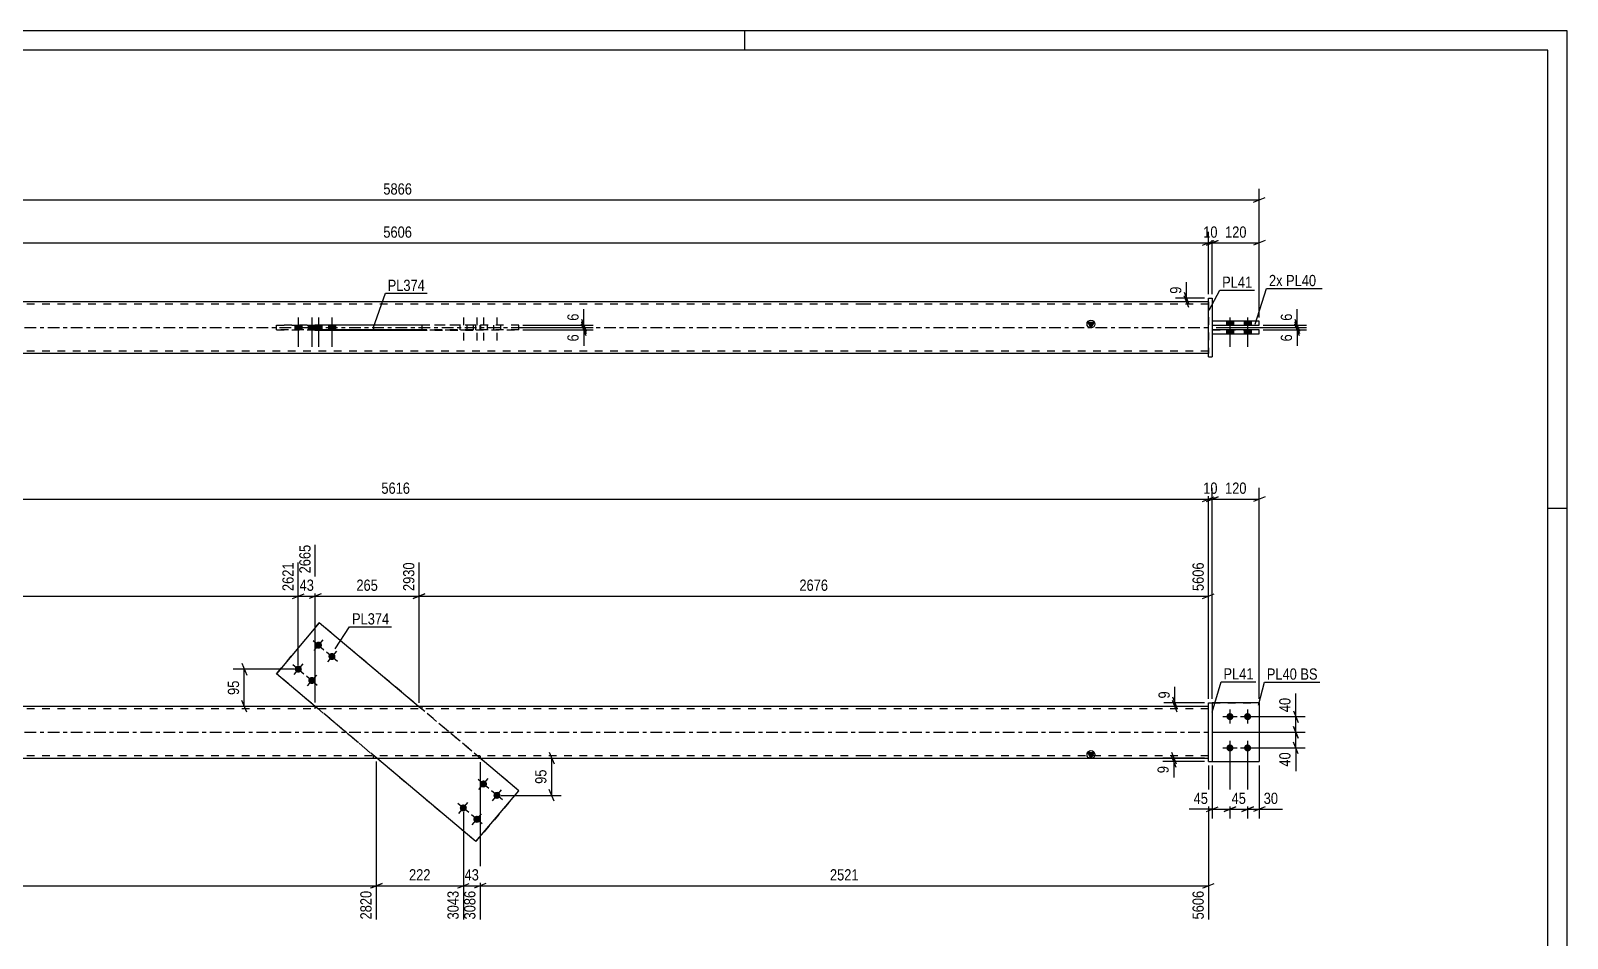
# Model space of a CAD drawing. Header units: millimetres. Extents: x 0 to 594, y 0 to 420.
# Drawn here: x 201.6 to 594, y 188.3 to 420 of the extents above; entities that cross this region are included whole.
import ezdxf

# ---------------------------------------------------------------- set-up
doc = ezdxf.new("R2010")
doc.units = ezdxf.units.MM
doc.linetypes.add('DXK_LINE_DOT2', pattern=[3.9198, 1.9599, -1.9599])
doc.linetypes.add('DXK_LINE_DOT3', pattern=[5.9187, 2.979, -0.9799, 0.9799, -0.9799])
doc.styles.add('Arial Narrow', font='ARIALN.TTF', dxfattribs={"height": 0.2})

# ---------------------------------------------------------------- blocks, each defined once
blk = doc.blocks.new('Unknown-582685820-1127')
at = {"color": 5, "linetype": 'Continuous'}
for p, q in [((594, 420), (0, 420)), ((384, 415), (384, 420)), ((594, 0), (594, 420)), ((589, 415), (5, 415)), ((589, 5), (589, 415)), ((594, 298), (589, 298))]:
    blk.add_line(p, q, dxfattribs=at)
blk = doc.blocks.new('Part-582685820-1683 - 1672')
at = {"linetype": 'Continuous'}
blk.add_hatch(color=2, dxfattribs=at).paths.add_polyline_path([(472.36, 234.32), (471.56, 235.72), (473.16, 235.72)])
at = {"color": 2, "linetype": 'Continuous'}
for p, q in [((414.26, 247.52), (176.37, 247.52)), ((502.36, 247.52), (414.36, 247.52)), ((472.36, 234.32), (471.56, 235.72)), ((471.56, 235.72), (473.16, 235.72)), ((473.16, 235.72), (472.36, 234.32)), ((176.37, 234.32), (414.26, 234.32)), ((414.36, 234.32), (502.36, 234.32))]:
    blk.add_line(p, q, dxfattribs=at)
at = {"color": 7, "linetype": 'DXK_LINE_DOT2'}
for p, q in [((274.16, 247.52), (274.16, 246.92)), ((301.49, 247.52), (301.49, 246.92)), ((502.36, 234.32), (502.36, 247.52)), ((414.26, 246.92), (176.37, 246.92)), ((502.36, 246.92), (414.36, 246.92)), ((414.26, 234.92), (176.37, 234.92)), ((289.14, 234.32), (289.14, 234.92)), ((316.47, 234.32), (316.47, 234.92)), ((502.36, 234.92), (414.36, 234.92))]:
    blk.add_line(p, q, dxfattribs=at)
at = {"color": 7, "linetype": 'DXK_LINE_DOT3'}
for p, q in [((176.37, 240.92), (414.26, 240.92)), ((414.36, 240.92), (502.36, 240.92))]:
    blk.add_line(p, q, dxfattribs=at)
at = {"color": 2, "linetype": 'Continuous'}
blk.add_circle((472.36, 235.22), 1, dxfattribs=at)
blk = doc.blocks.new('Part-582685820-1688 - 1672')
at = {"color": 2, "linetype": 'Continuous'}
for p, q in [((515.36, 248.42), (503.36, 248.42)), ((515.36, 248.42), (515.36, 248.42)), ((515.36, 248.42), (515.36, 233.42)), ((503.36, 233.42), (515.36, 233.42))]:
    blk.add_line(p, q, dxfattribs=at)
at = {"color": 7, "linetype": 'DXK_LINE_DOT2'}
for p, q in [((503.36, 248.42), (515.36, 248.42)), ((503.36, 248.42), (503.36, 248.42)), ((503.36, 248.42), (503.36, 233.42)), ((503.36, 233.42), (515.36, 233.42))]:
    blk.add_line(p, q, dxfattribs=at)
blk = doc.blocks.new('Part-582685820-1693 - 1672')
at = {"color": 7, "linetype": 'DXK_LINE_DOT2'}
for p, q in [((503.36, 248.42), (515.36, 248.42)), ((515.36, 248.42), (503.36, 248.42)), ((503.36, 248.42), (503.36, 248.42)), ((503.36, 248.42), (503.36, 233.42)), ((515.36, 248.42), (515.36, 248.42)), ((515.36, 248.42), (515.36, 233.42)), ((503.36, 233.42), (515.36, 233.42)), ((503.36, 233.42), (515.36, 233.42))]:
    blk.add_line(p, q, dxfattribs=at)
blk = doc.blocks.new('Part-582685820-1698 - 1672')
at = {"color": 2, "linetype": 'Continuous'}
for p, q in [((502.36, 248.42), (503.36, 248.42)), ((502.36, 233.42), (502.36, 248.42)), ((503.36, 248.42), (503.36, 233.42)), ((502.36, 233.42), (502.36, 233.42)), ((502.36, 233.42), (503.36, 233.42))]:
    blk.add_line(p, q, dxfattribs=at)
at = {"color": 7, "linetype": 'DXK_LINE_DOT2'}
for p, q in [((502.36, 248.42), (503.36, 248.42)), ((502.36, 233.42), (503.36, 233.42))]:
    blk.add_line(p, q, dxfattribs=at)
blk = doc.blocks.new('Part-582685820-1718 - 1672')
at = {"color": 2, "linetype": 'Continuous'}
for p, q in [((275.31, 268.84), (264.37, 255.83)), ((275.31, 268.84), (275.31, 268.84)), ((300.67, 247.52), (275.31, 268.84)), ((274.26, 247.52), (264.37, 255.83)), ((264.37, 255.83), (264.37, 255.83)), ((315.32, 212.99), (289.96, 234.32)), ((326.26, 226), (316.37, 234.32)), ((315.32, 212.99), (326.26, 226)), ((326.26, 226), (326.26, 226)), ((315.32, 212.99), (315.32, 212.99))]:
    blk.add_line(p, q, dxfattribs=at)
at = {"color": 7, "linetype": 'DXK_LINE_DOT2'}
for p, q in [((264.37, 255.83), (275.31, 268.84)), ((326.26, 226), (275.31, 268.84)), ((315.32, 212.99), (264.37, 255.83)), ((289.96, 234.32), (274.26, 247.52)), ((316.37, 234.32), (300.67, 247.52)), ((326.26, 226), (315.32, 212.99))]:
    blk.add_line(p, q, dxfattribs=at)
blk = doc.blocks.new('Bolt-582685820-1719 - 1672')
at = {"linetype": 'Continuous'}
for points in [[(507.86, 245.82), (508.04, 245.8), (508.22, 245.74), (508.39, 245.65), (508.53, 245.52), (508.64, 245.37), (508.71, 245.2), (508.75, 245.01), (508.75, 244.82), (508.71, 244.64), (508.64, 244.47), (508.53, 244.32), (508.39, 244.19), (508.22, 244.1), (508.04, 244.04), (507.86, 244.02), (507.67, 244.04), (507.49, 244.1), (507.33, 244.19), (507.19, 244.32), (507.08, 244.47), (507, 244.64), (506.96, 244.82), (506.96, 245.01), (507, 245.2), (507.08, 245.37), (507.19, 245.52), (507.33, 245.65), (507.49, 245.74), (507.67, 245.8)], [(512.36, 245.82), (512.54, 245.8), (512.72, 245.74), (512.89, 245.65), (513.03, 245.52), (513.14, 245.37), (513.21, 245.2), (513.25, 245.01), (513.25, 244.82), (513.21, 244.64), (513.14, 244.47), (513.03, 244.32), (512.89, 244.19), (512.72, 244.1), (512.54, 244.04), (512.36, 244.02), (512.17, 244.04), (511.99, 244.1), (511.83, 244.19), (511.69, 244.32), (511.58, 244.47), (511.5, 244.64), (511.46, 244.82), (511.46, 245.01), (511.5, 245.2), (511.58, 245.37), (511.69, 245.52), (511.83, 245.65), (511.99, 245.74), (512.17, 245.8)], [(507.86, 237.82), (508.04, 237.8), (508.22, 237.74), (508.39, 237.65), (508.53, 237.52), (508.64, 237.37), (508.71, 237.2), (508.75, 237.01), (508.75, 236.82), (508.71, 236.64), (508.64, 236.47), (508.53, 236.32), (508.39, 236.19), (508.22, 236.1), (508.04, 236.04), (507.86, 236.02), (507.67, 236.04), (507.49, 236.1), (507.33, 236.19), (507.19, 236.32), (507.08, 236.47), (507, 236.64), (506.96, 236.82), (506.96, 237.01), (507, 237.2), (507.08, 237.37), (507.19, 237.52), (507.33, 237.65), (507.49, 237.74), (507.67, 237.8)], [(512.36, 237.82), (512.54, 237.8), (512.72, 237.74), (512.89, 237.65), (513.03, 237.52), (513.14, 237.37), (513.21, 237.2), (513.25, 237.01), (513.25, 236.82), (513.21, 236.64), (513.14, 236.47), (513.03, 236.32), (512.89, 236.19), (512.72, 236.1), (512.54, 236.04), (512.36, 236.02), (512.17, 236.04), (511.99, 236.1), (511.83, 236.19), (511.69, 236.32), (511.58, 236.47), (511.5, 236.64), (511.46, 236.82), (511.46, 237.01), (511.5, 237.2), (511.58, 237.37), (511.69, 237.52), (511.83, 237.65), (511.99, 237.74), (512.17, 237.8)]]:
    blk.add_hatch(color=1, dxfattribs=at).paths.add_polyline_path(points)
at = {"color": 1, "linetype": 'Continuous'}
for p, q in [((506.06, 244.92), (509.66, 244.92)), ((507.86, 246.72), (507.86, 243.12)), ((510.56, 244.92), (514.16, 244.92)), ((512.36, 246.72), (512.36, 243.12)), ((506.06, 236.92), (509.66, 236.92)), ((507.86, 238.72), (507.86, 235.12)), ((510.56, 236.92), (514.16, 236.92)), ((512.36, 238.72), (512.36, 235.12))]:
    blk.add_line(p, q, dxfattribs=at)
blk = doc.blocks.new('Bolt-582685820-1721 - 1672')
at = {"linetype": 'Continuous'}
for points in [[(275.67, 263.83), (275.8, 263.7), (275.9, 263.54), (275.97, 263.36), (275.99, 263.18), (275.98, 262.99), (275.93, 262.81), (275.84, 262.64), (275.72, 262.5), (275.57, 262.38), (275.4, 262.3), (275.22, 262.25), (275.03, 262.25), (274.85, 262.28), (274.67, 262.35), (274.52, 262.46), (274.38, 262.59), (274.29, 262.75), (274.22, 262.93), (274.2, 263.12), (274.21, 263.3), (274.26, 263.48), (274.35, 263.65), (274.47, 263.79), (274.62, 263.91), (274.79, 263.99), (274.97, 264.04), (275.16, 264.04), (275.34, 264.01), (275.52, 263.94)], [(279.12, 260.94), (279.25, 260.8), (279.35, 260.64), (279.41, 260.47), (279.44, 260.28), (279.42, 260.09), (279.37, 259.91), (279.28, 259.75), (279.16, 259.6), (279.01, 259.49), (278.85, 259.4), (278.66, 259.36), (278.47, 259.35), (278.29, 259.38), (278.12, 259.46), (277.96, 259.56), (277.83, 259.7), (277.73, 259.86), (277.67, 260.03), (277.64, 260.22), (277.65, 260.41), (277.7, 260.59), (277.79, 260.75), (277.91, 260.9), (278.06, 261.01), (278.23, 261.1), (278.41, 261.14), (278.6, 261.15), (278.79, 261.11), (278.96, 261.04)], [(270.52, 257.71), (270.66, 257.58), (270.76, 257.42), (270.82, 257.24), (270.85, 257.05), (270.83, 256.87), (270.78, 256.69), (270.69, 256.52), (270.57, 256.38), (270.42, 256.26), (270.25, 256.18), (270.07, 256.13), (269.88, 256.13), (269.7, 256.16), (269.52, 256.23), (269.37, 256.33), (269.24, 256.47), (269.14, 256.63), (269.07, 256.81), (269.05, 256.99), (269.06, 257.18), (269.11, 257.36), (269.2, 257.53), (269.32, 257.67), (269.47, 257.79), (269.64, 257.87), (269.82, 257.91), (270.01, 257.92), (270.19, 257.89), (270.37, 257.82)], [(273.97, 254.82), (274.1, 254.68), (274.2, 254.52), (274.26, 254.34), (274.29, 254.16), (274.28, 253.97), (274.22, 253.79), (274.14, 253.62), (274.01, 253.48), (273.87, 253.36), (273.7, 253.28), (273.51, 253.24), (273.33, 253.23), (273.14, 253.26), (272.97, 253.33), (272.81, 253.44), (272.68, 253.57), (272.58, 253.73), (272.52, 253.91), (272.49, 254.1), (272.5, 254.28), (272.56, 254.46), (272.64, 254.63), (272.77, 254.77), (272.91, 254.89), (273.08, 254.97), (273.27, 255.02), (273.45, 255.02), (273.64, 254.99), (273.81, 254.92)]]:
    blk.add_hatch(color=1, dxfattribs=at).paths.add_polyline_path(points)
at = {"color": 1, "linetype": 'Continuous'}
for p, q in [((273.72, 264.3), (276.47, 261.99)), ((276.25, 264.52), (273.94, 261.77)), ((277.16, 261.41), (279.92, 259.09)), ((279.7, 261.63), (277.38, 258.87)), ((268.57, 258.18), (271.32, 255.86)), ((271.1, 258.4), (268.79, 255.65)), ((272.01, 255.29), (274.77, 252.97)), ((274.55, 255.5), (272.23, 252.75))]:
    blk.add_line(p, q, dxfattribs=at)
blk = doc.blocks.new('Bolt-582685820-1722 - 1672')
at = {"linetype": 'Continuous'}
for points in [[(316.66, 227.02), (316.53, 227.15), (316.43, 227.31), (316.36, 227.49), (316.34, 227.68), (316.35, 227.87), (316.4, 228.05), (316.49, 228.21), (316.61, 228.36), (316.76, 228.47), (316.93, 228.55), (317.11, 228.6), (317.3, 228.61), (317.49, 228.57), (317.66, 228.5), (317.82, 228.4), (317.95, 228.26), (318.05, 228.1), (318.11, 227.92), (318.14, 227.74), (318.12, 227.55), (318.07, 227.37), (317.98, 227.2), (317.86, 227.06), (317.71, 226.94), (317.54, 226.86), (317.36, 226.82), (317.17, 226.81), (316.99, 226.84), (316.81, 226.91)], [(320.1, 224.12), (319.97, 224.26), (319.87, 224.42), (319.81, 224.59), (319.78, 224.78), (319.8, 224.97), (319.85, 225.15), (319.94, 225.32), (320.06, 225.46), (320.21, 225.58), (320.37, 225.66), (320.56, 225.7), (320.75, 225.71), (320.93, 225.68), (321.1, 225.61), (321.26, 225.5), (321.39, 225.37), (321.49, 225.21), (321.55, 225.03), (321.58, 224.84), (321.57, 224.65), (321.52, 224.47), (321.43, 224.31), (321.31, 224.16), (321.16, 224.05), (320.99, 223.97), (320.81, 223.92), (320.62, 223.91), (320.43, 223.95), (320.26, 224.02)], [(311.51, 220.9), (311.38, 221.03), (311.28, 221.19), (311.22, 221.37), (311.19, 221.55), (311.2, 221.74), (311.25, 221.92), (311.34, 222.09), (311.46, 222.23), (311.61, 222.35), (311.78, 222.43), (311.96, 222.48), (312.15, 222.48), (312.34, 222.45), (312.51, 222.38), (312.67, 222.27), (312.8, 222.14), (312.9, 221.98), (312.96, 221.8), (312.99, 221.62), (312.97, 221.43), (312.92, 221.25), (312.83, 221.08), (312.71, 220.94), (312.56, 220.82), (312.4, 220.74), (312.21, 220.69), (312.02, 220.69), (311.84, 220.72), (311.67, 220.79)], [(314.95, 218), (314.82, 218.14), (314.72, 218.3), (314.66, 218.47), (314.63, 218.66), (314.65, 218.85), (314.7, 219.03), (314.79, 219.19), (314.91, 219.34), (315.06, 219.45), (315.23, 219.53), (315.41, 219.58), (315.6, 219.59), (315.78, 219.55), (315.96, 219.48), (316.11, 219.38), (316.24, 219.24), (316.34, 219.08), (316.41, 218.91), (316.43, 218.72), (316.42, 218.53), (316.37, 218.35), (316.28, 218.18), (316.16, 218.04), (316.01, 217.93), (315.84, 217.84), (315.66, 217.8), (315.47, 217.79), (315.28, 217.82), (315.11, 217.89)]]:
    blk.add_hatch(color=1, dxfattribs=at).paths.add_polyline_path(points)
at = {"color": 1, "linetype": 'Continuous'}
for p, q in [((318.61, 226.55), (315.86, 228.87)), ((316.08, 226.33), (318.4, 229.09)), ((322.06, 223.65), (319.3, 225.97)), ((319.52, 223.43), (321.84, 226.19)), ((313.47, 220.43), (310.71, 222.74)), ((310.93, 220.21), (313.25, 222.96)), ((316.91, 217.53), (314.16, 219.85)), ((314.37, 217.31), (316.69, 220.07))]:
    blk.add_line(p, q, dxfattribs=at)
blk = doc.blocks.new('Bolt-582685820-1367 - 1364')
at = {"linetype": 'Continuous'}
for points in [[(508.76, 345.83), (506.96, 345.83), (506.96, 344.83), (508.76, 344.83)], [(508.76, 345.83), (506.96, 345.83), (506.96, 344.83), (508.76, 344.83)], [(513.26, 345.83), (511.46, 345.83), (511.46, 344.83), (513.26, 344.83)], [(513.26, 345.83), (511.46, 345.83), (511.46, 344.83), (513.26, 344.83)], [(508.76, 343.63), (506.96, 343.63), (506.96, 342.63), (508.76, 342.63)], [(508.76, 343.63), (506.96, 343.63), (506.96, 342.63), (508.76, 342.63)], [(513.26, 343.63), (511.46, 343.63), (511.46, 342.63), (513.26, 342.63)], [(513.26, 343.63), (511.46, 343.63), (511.46, 342.63), (513.26, 342.63)]]:
    blk.add_hatch(color=1, dxfattribs=at).paths.add_polyline_path(points)
at = {"color": 1, "linetype": 'Continuous'}
for p, q in [((506.96, 345.83), (506.96, 344.83)), ((506.96, 345.83), (506.96, 344.83)), ((507.86, 346.83), (507.86, 339.33)), ((507.86, 346.83), (507.86, 339.33)), ((508.76, 345.83), (508.76, 344.83)), ((508.76, 345.83), (508.76, 344.83)), ((511.46, 345.83), (511.46, 344.83)), ((511.46, 345.83), (511.46, 344.83)), ((512.36, 346.83), (512.36, 339.33)), ((512.36, 346.83), (512.36, 339.33)), ((513.26, 345.83), (513.26, 344.83)), ((513.26, 345.83), (513.26, 344.83)), ((506.96, 343.63), (506.96, 342.63)), ((506.96, 343.63), (506.96, 342.63)), ((508.76, 343.63), (508.76, 342.63)), ((508.76, 343.63), (508.76, 342.63)), ((511.46, 343.63), (511.46, 342.63)), ((511.46, 343.63), (511.46, 342.63)), ((513.26, 343.63), (513.26, 342.63)), ((513.26, 343.63), (513.26, 342.63))]:
    blk.add_line(p, q, dxfattribs=at)
blk = doc.blocks.new('Part-582685820-1402 - 1364')
at = {"linetype": 'Continuous'}
blk.add_hatch(color=2, dxfattribs=at).paths.add_polyline_path([(472.36, 344.23), (471.56, 345.63), (473.16, 345.63)])
at = {"color": 2, "linetype": 'Continuous'}
for p, q in [((414.26, 350.83), (176.37, 350.83)), ((502.36, 350.83), (414.36, 350.83)), ((472.36, 344.23), (471.56, 345.63)), ((471.56, 345.63), (473.16, 345.63)), ((473.16, 345.63), (472.36, 344.23)), ((274.16, 344.83), (274.16, 344.93)), ((274.16, 344.93), (274.16, 344.93)), ((274.16, 344.93), (301.49, 344.93)), ((274.16, 343.63), (274.16, 343.53)), ((274.16, 343.53), (301.49, 343.53)), ((289.14, 344.93), (289.14, 344.83)), ((289.14, 343.53), (289.14, 343.63)), ((301.49, 344.93), (301.49, 343.53)), ((414.26, 337.63), (176.37, 337.63)), ((502.36, 337.63), (414.36, 337.63))]:
    blk.add_line(p, q, dxfattribs=at)
at = {"color": 7, "linetype": 'DXK_LINE_DOT2'}
for p, q in [((414.26, 350.23), (176.37, 350.23)), ((502.36, 350.23), (414.36, 350.23)), ((502.36, 350.83), (502.36, 337.63)), ((274.16, 343.63), (274.16, 344.93)), ((274.16, 344.93), (301.49, 344.93)), ((274.16, 343.53), (301.49, 343.53)), ((289.14, 344.93), (316.47, 344.93)), ((289.14, 344.93), (289.14, 343.63)), ((289.14, 344.93), (316.47, 344.93)), ((289.14, 343.53), (289.14, 343.53)), ((289.14, 343.53), (289.14, 343.53)), ((289.14, 343.53), (316.47, 343.53)), ((289.14, 343.53), (316.47, 343.53)), ((316.47, 344.93), (316.47, 343.53)), ((414.26, 338.23), (176.37, 338.23)), ((502.36, 338.23), (414.36, 338.23))]:
    blk.add_line(p, q, dxfattribs=at)
at = {"color": 7, "linetype": 'DXK_LINE_DOT3'}
for p, q in [((176.37, 344.23), (414.26, 344.23)), ((414.36, 344.23), (502.36, 344.23))]:
    blk.add_line(p, q, dxfattribs=at)
at = {"color": 2, "linetype": 'Continuous'}
blk.add_circle((472.36, 345.13), 1, dxfattribs=at)
blk = doc.blocks.new('Bolt-582685820-1370 - 1364')
at = {"color": 1, "linetype": 'DXK_LINE_DOT2'}
for p, q in [((312.09, 346.83), (312.09, 339.33)), ((315.53, 346.83), (315.53, 339.33)), ((317.24, 346.83), (317.24, 339.33)), ((320.68, 346.83), (320.68, 339.33)), ((311.19, 344.83), (311.19, 343.63)), ((312.99, 344.83), (312.99, 343.63)), ((314.63, 344.83), (314.63, 343.63)), ((316.34, 344.83), (316.34, 343.63)), ((316.43, 344.83), (316.43, 343.63)), ((318.14, 344.83), (318.14, 343.63)), ((319.78, 344.83), (319.78, 343.63)), ((321.58, 344.83), (321.58, 343.63))]:
    blk.add_line(p, q, dxfattribs=at)
blk = doc.blocks.new('Bolt-582685820-1371 - 1364')
at = {"linetype": 'Continuous'}
for points in [[(270.85, 344.83), (269.05, 344.83), (269.05, 343.63), (270.85, 343.63)], [(274.29, 344.83), (272.49, 344.83), (272.49, 343.63), (274.29, 343.63)], [(275.99, 344.83), (274.19, 344.83), (274.19, 343.63), (275.99, 343.63)], [(279.44, 344.83), (277.64, 344.83), (277.64, 343.63), (279.44, 343.63)]]:
    blk.add_hatch(color=1, dxfattribs=at).paths.add_polyline_path(points)
at = {"color": 1, "linetype": 'Continuous'}
for p, q in [((269.95, 346.83), (269.95, 339.33)), ((273.39, 346.83), (273.39, 339.33)), ((275.09, 346.83), (275.09, 339.33)), ((278.54, 346.83), (278.54, 339.33)), ((269.05, 344.83), (269.05, 343.63)), ((270.85, 344.83), (270.85, 343.63)), ((272.49, 344.83), (272.49, 343.63)), ((274.19, 344.83), (274.19, 343.63)), ((274.29, 344.83), (274.29, 343.63)), ((275.99, 344.83), (275.99, 343.63)), ((277.64, 344.83), (277.64, 343.63)), ((279.44, 344.83), (279.44, 343.63))]:
    blk.add_line(p, q, dxfattribs=at)
blk = doc.blocks.new('Part-582685820-1417 - 1364')
at = {"color": 2, "linetype": 'Continuous'}
for p, q in [((515.36, 343.63), (503.36, 343.63)), ((503.36, 343.63), (503.36, 342.63)), ((503.36, 342.63), (515.36, 342.63)), ((515.36, 342.63), (515.36, 343.63))]:
    blk.add_line(p, q, dxfattribs=at)
at = {"color": 7, "linetype": 'DXK_LINE_DOT2'}
for p, q in [((503.36, 343.63), (515.36, 343.63)), ((503.36, 342.63), (515.36, 342.63))]:
    blk.add_line(p, q, dxfattribs=at)
blk = doc.blocks.new('Part-582685820-1422 - 1364')
at = {"color": 2, "linetype": 'Continuous'}
for p, q in [((515.36, 345.83), (503.36, 345.83)), ((503.36, 345.83), (503.36, 344.83)), ((515.36, 344.83), (515.36, 345.83)), ((503.36, 344.83), (515.36, 344.83))]:
    blk.add_line(p, q, dxfattribs=at)
at = {"color": 7, "linetype": 'DXK_LINE_DOT2'}
for p, q in [((515.36, 345.83), (503.36, 345.83)), ((503.36, 344.83), (515.36, 344.83))]:
    blk.add_line(p, q, dxfattribs=at)
blk = doc.blocks.new('Part-582685820-1437 - 1364')
at = {"color": 2, "linetype": 'Continuous'}
for p, q in [((502.36, 351.73), (502.36, 351.73)), ((502.36, 336.73), (502.36, 351.73)), ((502.36, 351.73), (503.36, 351.73)), ((503.36, 351.73), (503.36, 351.73)), ((503.36, 351.73), (503.36, 336.73)), ((502.36, 336.73), (503.36, 336.73)), ((502.36, 336.73), (502.36, 336.73)), ((503.36, 336.73), (503.36, 336.73))]:
    blk.add_line(p, q, dxfattribs=at)
at = {"color": 7, "linetype": 'DXK_LINE_DOT2'}
for p, q in [((502.36, 351.73), (503.36, 351.73)), ((502.36, 336.73), (503.36, 336.73)), ((503.36, 336.73), (503.36, 336.73))]:
    blk.add_line(p, q, dxfattribs=at)
blk = doc.blocks.new('Part-582685820-1467 - 1364')
at = {"color": 2, "linetype": 'Continuous'}
for p, q in [((264.37, 343.63), (264.37, 344.83)), ((275.31, 343.63), (275.31, 344.83)), ((301.49, 344.83), (275.31, 344.83)), ((301.49, 343.63), (275.31, 343.63))]:
    blk.add_line(p, q, dxfattribs=at)
at = {"color": 7, "linetype": 'DXK_LINE_DOT2'}
for p, q in [((315.32, 344.83), (264.37, 344.83)), ((264.37, 344.83), (275.31, 344.83)), ((264.37, 343.63), (315.32, 343.63)), ((275.31, 343.63), (264.37, 343.63)), ((326.26, 344.83), (301.49, 344.83)), ((326.26, 343.63), (301.49, 343.63)), ((315.32, 343.63), (315.32, 344.83)), ((326.26, 344.83), (315.32, 344.83)), ((315.32, 343.63), (326.26, 343.63)), ((326.26, 343.63), (326.26, 344.83))]:
    blk.add_line(p, q, dxfattribs=at)
blk = doc.blocks.new('StraightDimension-582685820-1758 - 1672')
at = {"color": 7, "linetype": 'Continuous'}
for p, q in [((274.26, 248.52), (274.26, 288.78)), ((300.78, 248.42), (300.78, 284.28)), ((275.76, 276.27), (272.76, 275.07)), ((274.26, 275.67), (300.78, 275.67)), ((299.28, 275.07), (302.28, 276.27))]:
    blk.add_line(p, q, dxfattribs=at)
at = {"color": 0, "linetype": 'Continuous'}
blk.add_wipeout([(300.18, 284.88), (295.98, 284.88), (295.98, 276.37), (300.18, 276.37)], dxfattribs=at)
at = {"color": 0}
blk.add_wipeout([(290.86, 276.42), (290.86, 280.62), (284.18, 280.62), (284.18, 276.42)], dxfattribs=at)
at = {"color": 3, "linetype": 'Continuous', "style": 'Arial Narrow'}
blk.add_text('2930', height=2.863, rotation=90.0002, dxfattribs=at).set_placement((299.58, 276.97))
at = {"color": 3, "style": 'Arial Narrow'}
blk.add_text('265', height=2.863, dxfattribs=at).set_placement((284.78, 277.02))
blk = doc.blocks.new('StraightDimension-582685820-1742 - 1672')
at = {"color": 7, "linetype": 'Continuous'}
for p, q in [((274.26, 248.52), (274.26, 288.78)), ((269.95, 258.02), (269.95, 284.28)), ((268.45, 275.07), (271.45, 276.27)), ((269.95, 275.67), (274.26, 275.67)), ((275.76, 276.27), (272.76, 275.07))]:
    blk.add_line(p, q, dxfattribs=at)
at = {"color": 0}
blk.add_wipeout([(274.53, 276.42), (274.53, 280.62), (269.67, 280.62), (269.67, 276.42)], dxfattribs=at)
at = {"color": 0, "linetype": 'Continuous'}
blk.add_wipeout([(273.66, 289.38), (269.46, 289.38), (269.46, 280.87), (273.66, 280.87)], dxfattribs=at)
at = {"color": 3, "linetype": 'Continuous', "style": 'Arial Narrow'}
blk.add_text('2665', height=2.863, rotation=90.0002, dxfattribs=at).set_placement((273.06, 281.47))
at = {"color": 3, "style": 'Arial Narrow'}
blk.add_text('43', height=2.863, dxfattribs=at).set_placement((270.27, 277.02))
blk = doc.blocks.new('StraightDimension-582685820-1814 - 1672')
at = {"color": 7, "linetype": 'Continuous'}
for p, q in [((316.37, 233.32), (316.37, 193.13)), ((502.36, 232.42), (502.36, 193.13)), ((317.87, 202.34), (314.87, 201.14)), ((316.37, 201.74), (502.36, 201.74)), ((500.86, 201.14), (503.86, 202.34))]:
    blk.add_line(p, q, dxfattribs=at)
at = {"color": 0}
blk.add_wipeout([(413.62, 202.49), (413.62, 206.69), (405.11, 206.69), (405.11, 202.49)], dxfattribs=at)
at = {"color": 0, "linetype": 'Continuous'}
blk.add_wipeout([(501.76, 201.04), (497.56, 201.04), (497.56, 192.53), (501.76, 192.53)], dxfattribs=at)
at = {"color": 3, "style": 'Arial Narrow'}
blk.add_text('2521', height=2.863, dxfattribs=at).set_placement((405.71, 203.09))
at = {"color": 3, "linetype": 'Continuous', "style": 'Arial Narrow'}
blk.add_text('5606', height=2.863, rotation=90.0002, dxfattribs=at).set_placement((501.16, 193.13))
blk = doc.blocks.new('StraightDimension-582685820-1963 - 1672')
at = {"color": 7, "linetype": 'Continuous'}
for p, q in [((334.05, 235.82), (335.25, 232.82)), ((331.42, 234.32), (337.05, 234.32)), ((334.65, 224.81), (334.65, 234.32)), ((321.68, 224.81), (337.05, 224.81)), ((335.25, 223.31), (334.05, 226.31))]:
    blk.add_line(p, q, dxfattribs=at)
at = {"color": 0}
blk.add_wipeout([(333.9, 231.99), (329.7, 231.99), (329.7, 227.14), (333.9, 227.14)], dxfattribs=at)
at = {"color": 3, "style": 'Arial Narrow'}
blk.add_text('95', height=2.863, rotation=90.0002, dxfattribs=at).set_placement((333.3, 227.74))
blk = doc.blocks.new('StraightDimension-582685820-1909 - 1672')
at = {"color": 7, "linetype": 'Continuous'}
for p, q in [((507.86, 235.92), (507.86, 218.87)), ((503.36, 232.42), (503.36, 218.87)), ((501.86, 220.67), (504.86, 221.87)), ((503.36, 221.27), (507.86, 221.27)), ((509.36, 221.87), (506.36, 220.67))]:
    blk.add_line(p, q, dxfattribs=at)
at = {"color": 0}
blk.add_wipeout([(502.83, 222.02), (502.83, 226.22), (497.98, 226.22), (497.98, 222.02)], dxfattribs=at)
at = {"color": 7, "linetype": 'Continuous'}
blk.add_line((503.36, 221.27), (497.45, 221.27), dxfattribs=at)
blk.add_line((503.36, 221.27), (497.45, 221.27), dxfattribs=at)
at = {"color": 3, "style": 'Arial Narrow'}
blk.add_text('45', height=2.863, dxfattribs=at).set_placement((498.58, 222.62))
blk = doc.blocks.new('StraightDimension-582685820-1774 - 1672')
at = {"color": 7, "linetype": 'Continuous'}
for p, q in [((300.78, 248.42), (300.78, 284.28)), ((502.36, 249.42), (502.36, 284.28)), ((302.28, 276.27), (299.28, 275.07)), ((300.78, 275.67), (502.36, 275.67)), ((500.86, 275.07), (503.86, 276.27))]:
    blk.add_line(p, q, dxfattribs=at)
at = {"color": 0, "linetype": 'Continuous'}
blk.add_wipeout([(501.76, 284.88), (497.56, 284.88), (497.56, 276.37), (501.76, 276.37)], dxfattribs=at)
at = {"color": 0}
blk.add_wipeout([(405.83, 276.42), (405.83, 280.62), (397.31, 280.62), (397.31, 276.42)], dxfattribs=at)
at = {"color": 3, "linetype": 'Continuous', "style": 'Arial Narrow'}
blk.add_text('5606', height=2.863, rotation=90.0002, dxfattribs=at).set_placement((501.16, 276.97))
at = {"color": 3, "style": 'Arial Narrow'}
blk.add_text('2676', height=2.863, dxfattribs=at).set_placement((397.91, 277.02))
blk = doc.blocks.new('StraightDimension-582685820-1935 - 1672')
at = {"color": 7, "linetype": 'Continuous'}
for p, q in [((512.36, 235.92), (512.36, 218.87)), ((515.36, 232.42), (515.36, 218.87)), ((510.86, 220.67), (513.86, 221.87)), ((512.36, 221.27), (515.36, 221.27)), ((516.86, 221.87), (513.86, 220.67))]:
    blk.add_line(p, q, dxfattribs=at)
at = {"color": 0}
blk.add_wipeout([(520.74, 222.02), (520.74, 226.22), (515.88, 226.22), (515.88, 222.02)], dxfattribs=at)
at = {"color": 7, "linetype": 'Continuous'}
blk.add_line((515.36, 221.27), (521.26, 221.27), dxfattribs=at)
blk.add_line((515.36, 221.27), (521.26, 221.27), dxfattribs=at)
at = {"color": 3, "style": 'Arial Narrow'}
blk.add_text('30', height=2.863, dxfattribs=at).set_placement((516.48, 222.62))
blk = doc.blocks.new('StraightDimension-582685820-1987 - 1672')
at = {"color": 7, "linetype": 'Continuous'}
for p, q in [((513.36, 244.92), (527.07, 244.92)), ((524.07, 246.42), (525.27, 243.42)), ((524.67, 240.92), (524.67, 244.92)), ((503.36, 240.92), (527.07, 240.92)), ((525.27, 239.42), (524.07, 242.42))]:
    blk.add_line(p, q, dxfattribs=at)
at = {"color": 0}
blk.add_wipeout([(523.92, 250.3), (519.72, 250.3), (519.72, 245.44), (523.92, 245.44)], dxfattribs=at)
at = {"color": 7, "linetype": 'Continuous'}
blk.add_line((524.67, 244.92), (524.67, 250.82), dxfattribs=at)
blk.add_line((524.67, 244.92), (524.67, 250.82), dxfattribs=at)
at = {"color": 3, "style": 'Arial Narrow'}
blk.add_text('40', height=2.863, rotation=90.0002, dxfattribs=at).set_placement((523.32, 246.04))
blk = doc.blocks.new('StraightDimension-582685820-1732 - 1672')
at = {"color": 7, "linetype": 'Continuous'}
for p, q in [((269.95, 258.02), (269.95, 284.28)), ((88.27, 248.52), (88.27, 278.8)), ((89.77, 276.27), (86.77, 275.07)), ((88.27, 275.67), (269.95, 275.67)), ((268.45, 275.07), (271.45, 276.27))]:
    blk.add_line(p, q, dxfattribs=at)
at = {"color": 0, "linetype": 'Continuous'}
for points in [[(269.35, 284.88), (265.15, 284.88), (265.15, 276.37), (269.35, 276.37)], [(87.67, 279.4), (83.47, 279.4), (83.47, 276.37), (87.67, 276.37)]]:
    blk.add_wipeout(points, dxfattribs=at)
at = {"color": 0}
blk.add_wipeout([(183.36, 276.42), (183.36, 280.62), (174.85, 280.62), (174.85, 276.42)], dxfattribs=at)
at = {"color": 3, "linetype": 'Continuous', "style": 'Arial Narrow'}
for s, height, p in [('2621', 2.863, (268.75, 276.97)), ('0', 2.86, (87.07, 276.97))]:
    blk.add_text(s, height=height, rotation=90.0002, dxfattribs=at).set_placement(p)
at = {"color": 3, "style": 'Arial Narrow'}
blk.add_text('2621', height=2.863, dxfattribs=at).set_placement((175.45, 277.02))
blk = doc.blocks.new('StraightDimension-582685820-1826 - 1672')
at = {"color": 7, "linetype": 'Continuous'}
for p, q in [((316.37, 233.32), (316.37, 193.13)), ((312.09, 220.59), (312.09, 193.13)), ((310.59, 201.14), (313.59, 202.34)), ((312.09, 201.74), (316.37, 201.74)), ((317.87, 202.34), (314.87, 201.14))]:
    blk.add_line(p, q, dxfattribs=at)
at = {"color": 0}
blk.add_wipeout([(316.66, 202.49), (316.66, 206.69), (311.8, 206.69), (311.8, 202.49)], dxfattribs=at)
at = {"color": 3, "style": 'Arial Narrow'}
blk.add_text('43', height=2.863, dxfattribs=at).set_placement((312.4, 203.09))
at = {"color": 0, "linetype": 'Continuous'}
blk.add_wipeout([(315.77, 201.04), (311.57, 201.04), (311.57, 192.53), (315.77, 192.53)], dxfattribs=at)
at = {"color": 3, "linetype": 'Continuous', "style": 'Arial Narrow'}
blk.add_text('3086', height=2.863, rotation=90.0002, dxfattribs=at).set_placement((315.17, 193.13))
blk = doc.blocks.new('StraightDimension-582685820-2032 - 1672')
at = {"color": 7, "linetype": 'Continuous'}
for p, q in [((502.36, 249.42), (502.36, 303.3)), ((87.27, 300.45), (502.36, 300.45)), ((500.86, 299.85), (503.86, 301.05))]:
    blk.add_line(p, q, dxfattribs=at)
at = {"color": 0}
blk.add_wipeout([(299.07, 301.2), (299.07, 305.4), (290.56, 305.4), (290.56, 301.2)], dxfattribs=at)
at = {"color": 3, "style": 'Arial Narrow'}
blk.add_text('5616', height=2.863, dxfattribs=at).set_placement((291.16, 301.8))
blk = doc.blocks.new('StraightDimension-582685820-1840 - 1672')
at = {"color": 7, "linetype": 'Continuous'}
for p, q in [((289.84, 233.41), (289.84, 193.13)), ((312.09, 220.59), (312.09, 193.13)), ((291.34, 202.34), (288.34, 201.14)), ((289.84, 201.74), (312.09, 201.74)), ((310.59, 201.14), (313.59, 202.34))]:
    blk.add_line(p, q, dxfattribs=at)
at = {"color": 0}
blk.add_wipeout([(304.31, 202.49), (304.31, 206.69), (297.62, 206.69), (297.62, 202.49)], dxfattribs=at)
at = {"color": 0, "linetype": 'Continuous'}
blk.add_wipeout([(311.49, 201.04), (307.29, 201.04), (307.29, 192.53), (311.49, 192.53)], dxfattribs=at)
at = {"color": 3, "style": 'Arial Narrow'}
blk.add_text('222', height=2.863, dxfattribs=at).set_placement((298.22, 203.09))
at = {"color": 3, "linetype": 'Continuous', "style": 'Arial Narrow'}
blk.add_text('3043', height=2.863, rotation=90.0002, dxfattribs=at).set_placement((310.89, 193.13))
blk = doc.blocks.new('StraightDimension-582685820-1848 - 1672')
at = {"color": 7, "linetype": 'Continuous'}
for p, q in [((88.27, 232.42), (88.27, 198.61)), ((289.84, 233.41), (289.84, 193.13)), ((89.77, 202.34), (86.77, 201.14)), ((88.27, 201.74), (289.84, 201.74)), ((288.34, 201.14), (291.34, 202.34))]:
    blk.add_line(p, q, dxfattribs=at)
at = {"color": 0}
blk.add_wipeout([(193.31, 202.49), (193.31, 206.69), (184.8, 206.69), (184.8, 202.49)], dxfattribs=at)
at = {"color": 0, "linetype": 'Continuous'}
for points in [[(87.67, 201.04), (83.47, 201.04), (83.47, 198.01), (87.67, 198.01)], [(289.24, 201.04), (285.04, 201.04), (285.04, 192.53), (289.24, 192.53)]]:
    blk.add_wipeout(points, dxfattribs=at)
at = {"color": 3, "style": 'Arial Narrow'}
blk.add_text('2820', height=2.863, dxfattribs=at).set_placement((185.4, 203.09))
at = {"color": 3, "linetype": 'Continuous', "style": 'Arial Narrow'}
for s, height, p in [('0', 2.86, (87.07, 198.61)), ('2820', 2.863, (288.64, 193.13))]:
    blk.add_text(s, height=height, rotation=90.0002, dxfattribs=at).set_placement(p)
blk = doc.blocks.new('StraightDimension-582685820-2001 - 1672')
at = {"color": 7, "linetype": 'Continuous'}
for p, q in [((268.95, 257.02), (253.31, 257.02)), ((255.56, 258.52), (256.76, 255.52)), ((256.16, 247.52), (256.16, 257.02)), ((268.87, 247.52), (253.31, 247.52)), ((256.76, 246.02), (255.56, 249.02))]:
    blk.add_line(p, q, dxfattribs=at)
at = {"color": 0}
blk.add_wipeout([(255.41, 254.7), (251.21, 254.7), (251.21, 249.84), (255.41, 249.84)], dxfattribs=at)
at = {"color": 3, "style": 'Arial Narrow'}
blk.add_text('95', height=2.863, rotation=90.0002, dxfattribs=at).set_placement((254.81, 250.44))
blk = doc.blocks.new('StraightDimension-582685820-1900 - 1672')
at = {"color": 7, "linetype": 'Continuous'}
for p, q in [((492.96, 235.82), (494.16, 232.82)), ((501.36, 234.32), (490.71, 234.32)), ((501.36, 233.42), (490.71, 233.42)), ((494.16, 231.92), (492.96, 234.92)), ((493.56, 233.42), (493.56, 234.32))]:
    blk.add_line(p, q, dxfattribs=at)
at = {"color": 0}
blk.add_wipeout([(492.81, 232.89), (488.61, 232.89), (488.61, 229.86), (492.81, 229.86)], dxfattribs=at)
at = {"color": 7, "linetype": 'Continuous'}
blk.add_line((493.56, 233.42), (493.56, 229.34), dxfattribs=at)
blk.add_line((493.56, 233.42), (493.56, 229.34), dxfattribs=at)
at = {"color": 3, "style": 'Arial Narrow'}
blk.add_text('9', height=2.86, rotation=90.0002, dxfattribs=at).set_placement((492.21, 230.46))
blk = doc.blocks.new('StraightDimension-582685820-1925 - 1672')
at = {"color": 7, "linetype": 'Continuous'}
for p, q in [((507.86, 235.92), (507.86, 218.87)), ((512.36, 235.92), (512.36, 218.87)), ((506.36, 220.67), (509.36, 221.87)), ((507.86, 221.27), (512.36, 221.27)), ((513.86, 221.87), (510.86, 220.67))]:
    blk.add_line(p, q, dxfattribs=at)
at = {"color": 0}
blk.add_wipeout([(512.53, 222.02), (512.53, 226.22), (507.68, 226.22), (507.68, 222.02)], dxfattribs=at)
at = {"color": 3, "style": 'Arial Narrow'}
blk.add_text('45', height=2.863, dxfattribs=at).set_placement((508.28, 222.62))
blk = doc.blocks.new('StraightDimension-582685820-1974 - 1672')
at = {"color": 7, "linetype": 'Continuous'}
for p, q in [((503.36, 240.92), (527.07, 240.92)), ((524.07, 242.42), (525.27, 239.42)), ((524.67, 236.92), (524.67, 240.92)), ((513.36, 236.92), (527.07, 236.92)), ((525.27, 235.42), (524.07, 238.42))]:
    blk.add_line(p, q, dxfattribs=at)
at = {"color": 0}
blk.add_wipeout([(523.92, 236.39), (519.72, 236.39), (519.72, 231.54), (523.92, 231.54)], dxfattribs=at)
at = {"color": 7, "linetype": 'Continuous'}
blk.add_line((524.67, 236.92), (524.67, 231.01), dxfattribs=at)
blk.add_line((524.67, 236.92), (524.67, 231.01), dxfattribs=at)
at = {"color": 3, "style": 'Arial Narrow'}
blk.add_text('40', height=2.863, rotation=90.0002, dxfattribs=at).set_placement((523.32, 232.14))
blk = doc.blocks.new('StraightDimension-582685820-2009 - 1672')
at = {"color": 7, "linetype": 'Continuous'}
for p, q in [((501.36, 248.42), (490.97, 248.42)), ((501.36, 247.52), (490.97, 247.52)), ((493.22, 249.92), (494.42, 246.92)), ((494.42, 246.02), (493.22, 249.02)), ((493.82, 247.52), (493.82, 248.42))]:
    blk.add_line(p, q, dxfattribs=at)
at = {"color": 0}
blk.add_wipeout([(493.07, 251.97), (488.87, 251.97), (488.87, 248.94), (493.07, 248.94)], dxfattribs=at)
at = {"color": 7, "linetype": 'Continuous'}
blk.add_line((493.82, 248.42), (493.82, 252.5), dxfattribs=at)
blk.add_line((493.82, 248.42), (493.82, 252.5), dxfattribs=at)
at = {"color": 3, "style": 'Arial Narrow'}
blk.add_text('9', height=2.86, rotation=90.0002, dxfattribs=at).set_placement((492.47, 249.54))
blk = doc.blocks.new('StraightDimension-582685820-2043 - 1672')
at = {"color": 7, "linetype": 'Continuous'}
for p, q in [((502.36, 249.42), (502.36, 303.3)), ((503.36, 249.42), (503.36, 303.3)), ((500.86, 299.85), (503.86, 301.05)), ((504.86, 301.05), (501.86, 299.85)), ((502.36, 300.45), (503.36, 300.45))]:
    blk.add_line(p, q, dxfattribs=at)
at = {"color": 0}
blk.add_wipeout([(505.28, 301.2), (505.28, 305.4), (500.43, 305.4), (500.43, 301.2)], dxfattribs=at)
at = {"color": 3, "style": 'Arial Narrow'}
blk.add_text('10', height=2.863, dxfattribs=at).set_placement((501.03, 301.8))
blk = doc.blocks.new('StraightDimension-582685820-2054 - 1672')
at = {"color": 7, "linetype": 'Continuous'}
for p, q in [((503.36, 249.42), (503.36, 303.3)), ((515.36, 249.42), (515.36, 303.3)), ((501.86, 299.85), (504.86, 301.05)), ((503.36, 300.45), (515.36, 300.45)), ((516.86, 301.05), (513.86, 299.85))]:
    blk.add_line(p, q, dxfattribs=at)
at = {"color": 0}
blk.add_wipeout([(512.7, 301.2), (512.7, 305.4), (506.01, 305.4), (506.01, 301.2)], dxfattribs=at)
at = {"color": 3, "style": 'Arial Narrow'}
blk.add_text('120', height=2.863, dxfattribs=at).set_placement((506.61, 301.8))
blk = doc.blocks.new('StraightDimension-582685820-1498 - 1364')
at = {"color": 7, "linetype": 'Continuous'}
for p, q in [((75.27, 376.83), (515.36, 376.83)), ((513.86, 376.23), (516.86, 377.43)), ((515.36, 346.83), (515.36, 379.68))]:
    blk.add_line(p, q, dxfattribs=at)
at = {"color": 0}
blk.add_wipeout([(299.57, 377.58), (299.57, 381.78), (291.06, 381.78), (291.06, 377.58)], dxfattribs=at)
at = {"color": 3, "style": 'Arial Narrow'}
blk.add_text('5866', height=2.863, dxfattribs=at).set_placement((291.66, 378.18))
blk = doc.blocks.new('StraightDimension-582685820-1488 - 1364')
at = {"color": 7, "linetype": 'Continuous'}
for p, q in [((342.27, 346.33), (343.47, 343.33)), ((343.47, 342.73), (342.27, 345.73)), ((327.26, 344.83), (345.27, 344.83)), ((327.26, 344.23), (345.27, 344.23)), ((342.87, 344.23), (342.87, 344.83))]:
    blk.add_line(p, q, dxfattribs=at)
at = {"color": 0}
blk.add_wipeout([(342.12, 348.38), (337.92, 348.38), (337.92, 345.36), (342.12, 345.36)], dxfattribs=at)
at = {"color": 7, "linetype": 'Continuous'}
blk.add_line((342.87, 344.83), (342.87, 348.91), dxfattribs=at)
blk.add_line((342.87, 344.83), (342.87, 348.91), dxfattribs=at)
at = {"color": 3, "style": 'Arial Narrow'}
blk.add_text('6', height=2.86, rotation=90.0002, dxfattribs=at).set_placement((341.52, 345.96))
blk = doc.blocks.new('StraightDimension-582685820-1492 - 1364')
at = {"color": 7, "linetype": 'Continuous'}
for p, q in [((342.27, 345.73), (343.47, 342.73)), ((327.26, 344.23), (345.27, 344.23)), ((327.26, 343.63), (345.27, 343.63)), ((343.47, 342.13), (342.27, 345.13)), ((342.87, 343.63), (342.87, 344.23))]:
    blk.add_line(p, q, dxfattribs=at)
at = {"color": 0}
blk.add_wipeout([(342.12, 343.11), (337.92, 343.11), (337.92, 340.08), (342.12, 340.08)], dxfattribs=at)
at = {"color": 7, "linetype": 'Continuous'}
blk.add_line((342.87, 343.63), (342.87, 339.55), dxfattribs=at)
blk.add_line((342.87, 343.63), (342.87, 339.55), dxfattribs=at)
at = {"color": 3, "style": 'Arial Narrow'}
blk.add_text('6', height=2.86, rotation=90.0002, dxfattribs=at).set_placement((341.52, 340.68))
blk = doc.blocks.new('StraightDimension-582685820-1509 - 1364')
at = {"color": 7, "linetype": 'Continuous'}
for p, q in [((501.86, 365.22), (504.86, 366.42)), ((503.36, 352.73), (503.36, 368.67)), ((503.36, 365.82), (515.36, 365.82)), ((516.86, 366.42), (513.86, 365.22)), ((515.36, 346.83), (515.36, 368.67))]:
    blk.add_line(p, q, dxfattribs=at)
at = {"color": 0}
blk.add_wipeout([(512.7, 366.57), (512.7, 370.77), (506.01, 370.77), (506.01, 366.57)], dxfattribs=at)
at = {"color": 3, "style": 'Arial Narrow'}
blk.add_text('120', height=2.863, dxfattribs=at).set_placement((506.61, 367.17))
blk = doc.blocks.new('StraightDimension-582685820-1519 - 1364')
at = {"color": 7, "linetype": 'Continuous'}
for p, q in [((500.86, 365.22), (503.86, 366.42)), ((504.86, 366.42), (501.86, 365.22)), ((502.36, 352.73), (502.36, 368.67)), ((502.36, 365.82), (503.36, 365.82)), ((503.36, 352.73), (503.36, 368.67))]:
    blk.add_line(p, q, dxfattribs=at)
at = {"color": 0}
blk.add_wipeout([(505.28, 366.57), (505.28, 370.77), (500.43, 370.77), (500.43, 366.57)], dxfattribs=at)
at = {"color": 3, "style": 'Arial Narrow'}
blk.add_text('10', height=2.863, dxfattribs=at).set_placement((501.03, 367.17))
blk = doc.blocks.new('StraightDimension-582685820-1529 - 1364')
at = {"color": 7, "linetype": 'Continuous'}
for p, q in [((88.27, 365.82), (502.36, 365.82)), ((500.86, 365.22), (503.86, 366.42)), ((502.36, 352.73), (502.36, 368.67))]:
    blk.add_line(p, q, dxfattribs=at)
at = {"color": 0}
blk.add_wipeout([(299.57, 366.57), (299.57, 370.77), (291.06, 370.77), (291.06, 366.57)], dxfattribs=at)
at = {"color": 3, "style": 'Arial Narrow'}
blk.add_text('5606', height=2.863, dxfattribs=at).set_placement((291.66, 367.17))
blk = doc.blocks.new('StraightDimension-582685820-1560 - 1364')
at = {"color": 7, "linetype": 'Continuous'}
for p, q in [((496.18, 353.23), (497.38, 350.23)), ((501.36, 351.73), (493.93, 351.73)), ((501.36, 350.83), (493.93, 350.83)), ((497.38, 349.33), (496.18, 352.33)), ((496.78, 350.83), (496.78, 351.73))]:
    blk.add_line(p, q, dxfattribs=at)
at = {"color": 0}
blk.add_wipeout([(496.03, 355.28), (491.83, 355.28), (491.83, 352.26), (496.03, 352.26)], dxfattribs=at)
at = {"color": 7, "linetype": 'Continuous'}
blk.add_line((496.78, 351.73), (496.78, 355.81), dxfattribs=at)
blk.add_line((496.78, 351.73), (496.78, 355.81), dxfattribs=at)
at = {"color": 3, "style": 'Arial Narrow'}
blk.add_text('9', height=2.86, rotation=90.0002, dxfattribs=at).set_placement((495.43, 352.86))
blk = doc.blocks.new('StraightDimension-582685820-1571 - 1364')
at = {"color": 7, "linetype": 'Continuous'}
for p, q in [((524.45, 346.33), (525.65, 343.33)), ((525.65, 342.73), (524.45, 345.73)), ((504.36, 344.23), (527.45, 344.23)), ((516.36, 344.83), (527.45, 344.83)), ((525.05, 344.23), (525.05, 344.83))]:
    blk.add_line(p, q, dxfattribs=at)
at = {"color": 0}
blk.add_wipeout([(524.3, 348.38), (520.1, 348.38), (520.1, 345.36), (524.3, 345.36)], dxfattribs=at)
at = {"color": 7, "linetype": 'Continuous'}
blk.add_line((525.05, 344.83), (525.05, 348.91), dxfattribs=at)
blk.add_line((525.05, 344.83), (525.05, 348.91), dxfattribs=at)
at = {"color": 3, "style": 'Arial Narrow'}
blk.add_text('6', height=2.86, rotation=90.0002, dxfattribs=at).set_placement((523.7, 345.96))
blk = doc.blocks.new('StraightDimension-582685820-1580 - 1364')
at = {"color": 7, "linetype": 'Continuous'}
for p, q in [((524.45, 345.73), (525.65, 342.73)), ((504.36, 344.23), (527.45, 344.23)), ((516.36, 343.63), (527.45, 343.63)), ((525.65, 342.13), (524.45, 345.13)), ((525.05, 343.63), (525.05, 344.23))]:
    blk.add_line(p, q, dxfattribs=at)
at = {"color": 0}
blk.add_wipeout([(524.3, 343.11), (520.1, 343.11), (520.1, 340.08), (524.3, 340.08)], dxfattribs=at)
at = {"color": 7, "linetype": 'Continuous'}
blk.add_line((525.05, 343.63), (525.05, 339.55), dxfattribs=at)
blk.add_line((525.05, 343.63), (525.05, 339.55), dxfattribs=at)
at = {"color": 3, "style": 'Arial Narrow'}
blk.add_text('6', height=2.86, rotation=90.0002, dxfattribs=at).set_placement((523.7, 340.68))
blk = doc.blocks.new('Mark-582685820-1694 - 1672')
at = {"color": 0}
blk.add_wipeout([(513.88, 254.4), (513.88, 257.4), (506.21, 257.4), (506.21, 254.4)], dxfattribs=at)
blk.add_wipeout([(513.88, 254.4), (513.88, 257.4), (506.21, 257.4), (506.21, 254.4)], dxfattribs=at)
at = {"color": 30, "linetype": 'Continuous'}
for p, q in [((503.36, 246.04), (505.61, 253.8)), ((505.61, 253.8), (514.48, 253.8))]:
    blk.add_line(p, q, dxfattribs=at)
at = {"color": 3, "style": 'Arial Narrow'}
blk.add_text('PL41', height=2.863, dxfattribs=at).set_placement((506.21, 254.4))
blk = doc.blocks.new('Mark-582685820-1714 - 1672')
at = {"color": 0}
blk.add_wipeout([(293.17, 268.43), (293.17, 271.43), (283.66, 271.43), (283.66, 268.43)], dxfattribs=at)
blk.add_wipeout([(293.17, 268.43), (293.17, 271.43), (283.66, 271.43), (283.66, 268.43)], dxfattribs=at)
at = {"color": 30, "linetype": 'Continuous'}
for p, q in [((279.38, 262.24), (283.06, 267.83)), ((283.06, 267.83), (293.77, 267.83))]:
    blk.add_line(p, q, dxfattribs=at)
at = {"color": 3, "style": 'Arial Narrow'}
blk.add_text('PL374', height=2.863, dxfattribs=at).set_placement((283.66, 268.43))
blk = doc.blocks.new('MarkSet-582685820-2086 - 1672')
at = {"color": 0}
blk.add_wipeout([(524.95, 254.34), (524.95, 257.34), (517.28, 257.34), (517.28, 254.34)], dxfattribs=at)
blk.add_wipeout([(524.95, 254.34), (524.95, 257.34), (517.28, 257.34), (517.28, 254.34)], dxfattribs=at)
at = {"color": 30, "linetype": 'Continuous'}
blk.add_line((515.16, 247.84), (516.68, 253.74), dxfattribs=at)
at = {"color": 0}
blk.add_wipeout([(530.23, 254.34), (530.23, 257.34), (525.85, 257.34), (525.85, 254.34)], dxfattribs=at)
blk.add_wipeout([(530.23, 254.34), (530.23, 257.34), (525.85, 257.34), (525.85, 254.34)], dxfattribs=at)
at = {"color": 30, "linetype": 'Continuous'}
blk.add_line((516.68, 253.74), (530.83, 253.74), dxfattribs=at)
at = {"color": 3, "style": 'Arial Narrow'}
for s, p in [('PL40', (517.28, 254.34)), ('BS', (525.85, 254.34))]:
    blk.add_text(s, height=2.863, dxfattribs=at).set_placement(p)
blk = doc.blocks.new('Mark-582685820-1433 - 1364')
at = {"color": 0}
blk.add_wipeout([(513.55, 354.38), (513.55, 357.38), (505.87, 357.38), (505.87, 354.38)], dxfattribs=at)
blk.add_wipeout([(513.55, 354.38), (513.55, 357.38), (505.87, 357.38), (505.87, 354.38)], dxfattribs=at)
at = {"color": 30, "linetype": 'Continuous'}
for p, q in [((502.59, 348.71), (505.27, 353.78)), ((505.27, 353.78), (514.15, 353.78))]:
    blk.add_line(p, q, dxfattribs=at)
at = {"color": 3, "style": 'Arial Narrow'}
blk.add_text('PL41', height=2.863, dxfattribs=at).set_placement((505.87, 354.38))
blk = doc.blocks.new('MarkSet-582685820-1657 - 1364')
at = {"color": 0}
blk.add_wipeout([(521.29, 354.8), (521.29, 357.8), (517.82, 357.8), (517.82, 354.8)], dxfattribs=at)
blk.add_wipeout([(521.29, 354.8), (521.29, 357.8), (517.82, 357.8), (517.82, 354.8)], dxfattribs=at)
at = {"color": 30, "linetype": 'Continuous'}
blk.add_line((514.27, 345.06), (517.22, 354.2), dxfattribs=at)
at = {"color": 0}
blk.add_wipeout([(529.87, 354.8), (529.87, 357.8), (522.19, 357.8), (522.19, 354.8)], dxfattribs=at)
blk.add_wipeout([(529.87, 354.8), (529.87, 357.8), (522.19, 357.8), (522.19, 354.8)], dxfattribs=at)
at = {"color": 30, "linetype": 'Continuous'}
blk.add_line((517.22, 354.2), (531.37, 354.2), dxfattribs=at)
at = {"color": 3, "style": 'Arial Narrow'}
for s, p in [('2x', (517.82, 354.8)), ('PL40', (522.19, 354.8))]:
    blk.add_text(s, height=2.863, dxfattribs=at).set_placement(p)
blk = doc.blocks.new('Mark-582685820-1463 - 1364')
at = {"color": 0}
blk.add_wipeout([(302.27, 353.57), (302.27, 356.57), (292.77, 356.57), (292.77, 353.57)], dxfattribs=at)
blk.add_wipeout([(302.27, 353.57), (302.27, 356.57), (292.77, 356.57), (292.77, 353.57)], dxfattribs=at)
at = {"color": 30, "linetype": 'Continuous'}
for p, q in [((289.1, 344.06), (292.17, 352.97)), ((292.17, 352.97), (302.87, 352.97))]:
    blk.add_line(p, q, dxfattribs=at)
at = {"color": 3, "style": 'Arial Narrow'}
blk.add_text('PL374', height=2.863, dxfattribs=at).set_placement((292.77, 353.57))

msp = doc.modelspace()

# ---------------------------------------------------------------- block references
for name in ['Unknown-582685820-1127', 'Part-582685820-1402 - 1364', 'Part-582685820-1437 - 1364', 'Bolt-582685820-1371 - 1364', 'Bolt-582685820-1370 - 1364', 'Part-582685820-1422 - 1364', 'Bolt-582685820-1367 - 1364', 'Part-582685820-1467 - 1364', 'Part-582685820-1417 - 1364', 'Part-582685820-1718 - 1672', 'Bolt-582685820-1721 - 1672', 'Part-582685820-1683 - 1672', 'Part-582685820-1698 - 1672', 'Part-582685820-1688 - 1672', 'Part-582685820-1693 - 1672', 'Bolt-582685820-1719 - 1672', 'Bolt-582685820-1722 - 1672']:
    msp.add_blockref(name, (0, 0))

# ---------------------------------------------------------------- next in the draw order: block references
for name in ['StraightDimension-582685820-1498 - 1364', 'StraightDimension-582685820-1758 - 1672', 'StraightDimension-582685820-1814 - 1672']:
    msp.add_blockref(name, (0, 0))

# ---------------------------------------------------------------- next in the draw order: block references
for name in ['StraightDimension-582685820-1509 - 1364', 'StraightDimension-582685820-1488 - 1364', 'StraightDimension-582685820-1742 - 1672', 'StraightDimension-582685820-1774 - 1672', 'StraightDimension-582685820-1963 - 1672', 'StraightDimension-582685820-1909 - 1672', 'StraightDimension-582685820-1826 - 1672']:
    msp.add_blockref(name, (0, 0))

# ---------------------------------------------------------------- next in the draw order: block references
for name in ['StraightDimension-582685820-1519 - 1364', 'StraightDimension-582685820-1492 - 1364', 'StraightDimension-582685820-1571 - 1364', 'StraightDimension-582685820-1732 - 1672', 'StraightDimension-582685820-1987 - 1672', 'StraightDimension-582685820-1900 - 1672', 'StraightDimension-582685820-1935 - 1672', 'StraightDimension-582685820-1840 - 1672']:
    msp.add_blockref(name, (0, 0))

# ---------------------------------------------------------------- next in the draw order: block references
for name in ['StraightDimension-582685820-1529 - 1364', 'StraightDimension-582685820-1580 - 1364', 'StraightDimension-582685820-2032 - 1672', 'StraightDimension-582685820-1925 - 1672', 'StraightDimension-582685820-1848 - 1672']:
    msp.add_blockref(name, (0, 0))

# ---------------------------------------------------------------- next in the draw order: block references
for name in ['Mark-582685820-1463 - 1364', 'StraightDimension-582685820-1560 - 1364', 'Mark-582685820-1714 - 1672', 'StraightDimension-582685820-2001 - 1672', 'StraightDimension-582685820-2009 - 1672', 'StraightDimension-582685820-1974 - 1672']:
    msp.add_blockref(name, (0, 0))

# ---------------------------------------------------------------- next in the draw order: block references
for name in ['Mark-582685820-1433 - 1364', 'StraightDimension-582685820-2043 - 1672']:
    msp.add_blockref(name, (0, 0))

# ---------------------------------------------------------------- next in the draw order: block references
for name in ['MarkSet-582685820-1657 - 1364', 'StraightDimension-582685820-2054 - 1672']:
    msp.add_blockref(name, (0, 0))

# ---------------------------------------------------------------- next in the draw order: block references
msp.add_blockref('Mark-582685820-1694 - 1672', (0, 0))

# ---------------------------------------------------------------- next in the draw order: block references
msp.add_blockref('MarkSet-582685820-2086 - 1672', (0, 0))

doc.saveas('drawing.dxf')
